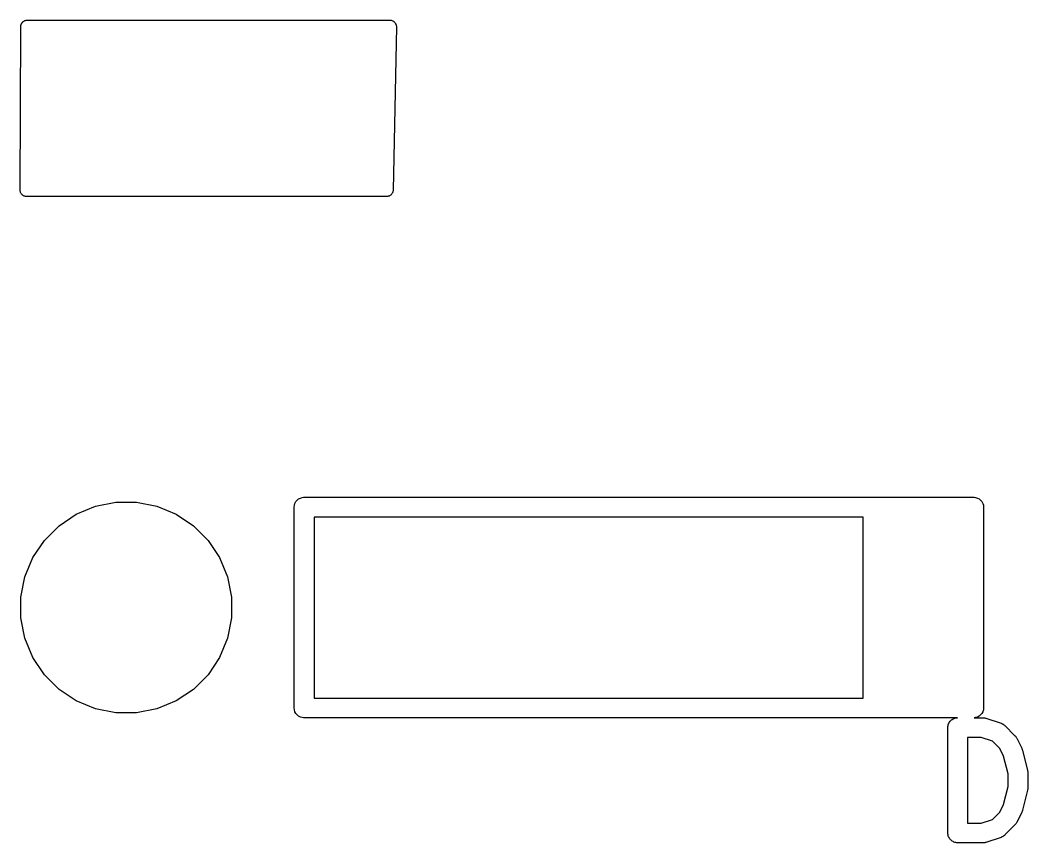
# Model space of a CAD drawing. Extents: x -13 to 127, y -89 to 15.
# Drawn here: x -4.71 to 2.94, y -85.79 to -79.54 of the extents above; entities that cross this region are included whole.
import ezdxf

# ---------------------------------------------------------------- set-up
doc = ezdxf.new("R2010")
doc.units = 0
doc.layers.add('BLACK', color=7, linetype='CONTINUOUS')

msp = doc.modelspace()

# ---------------------------------------------------------------- linework, layer by layer
at = {"layer": 'BLACK', "linetype": 'CONTINUOUS'}
for p, q in [((-4.705, -80.8298), (-4.7, -79.5898)), ((-4.7, -79.5896), (-4.69999, -79.5891)), ((-4.7, -79.5897), (-4.7, -79.5896)), ((-4.7, -79.5898), (-4.7, -79.5897)), ((-4.7, -79.5897), (-4.7, -79.5897)), ((-4.69999, -79.5891), (-4.69946, -79.5845)), ((-4.69946, -79.5845), (-4.69898, -79.5799)), ((-4.69898, -79.5799), (-4.6989, -79.5797)), ((-4.6989, -79.5797), (-4.69886, -79.5794)), ((-4.69886, -79.5794), (-4.69746, -79.575)), ((-4.69746, -79.575), (-4.69609, -79.5706)), ((-4.69609, -79.5706), (-4.69596, -79.5704)), ((-4.69596, -79.5704), (-4.69588, -79.5701)), ((-4.69588, -79.5701), (-4.69365, -79.5661)), ((-4.69365, -79.5661), (-4.69145, -79.562)), ((-4.69145, -79.562), (-4.69128, -79.5618)), ((-4.69128, -79.5618), (-4.69114, -79.5616)), ((-4.69114, -79.5616), (-4.68817, -79.5581)), ((-4.68817, -79.5581), (-4.68523, -79.5545)), ((-4.68523, -79.5545), (-4.68502, -79.5543)), ((-4.68502, -79.5543), (-4.68484, -79.5541)), ((-4.68484, -79.5541), (-4.68126, -79.5513)), ((-4.68126, -79.5513), (-4.67767, -79.5484)), ((-4.67767, -79.5484), (-4.67742, -79.5482)), ((-4.67742, -79.5482), (-4.67721, -79.5481)), ((-4.67721, -79.5481), (-4.67315, -79.546)), ((-4.67315, -79.546), (-4.66905, -79.5438)), ((-4.66905, -79.5438), (-4.66879, -79.5437)), ((-4.66879, -79.5437), (-4.66854, -79.5436)), ((-4.66854, -79.5436), (-4.66418, -79.5423)), ((-4.66418, -79.5423), (-4.65971, -79.541)), ((-4.65971, -79.541), (-4.65943, -79.5409)), ((-4.65943, -79.5409), (-4.65917, -79.5408)), ((-4.65917, -79.5408), (-4.65463, -79.5405)), ((-4.65463, -79.5405), (-4.65, -79.54)), ((-4.65, -79.54), (-1.9, -79.54)), ((-1.9, -79.54), (-1.8993, -79.54)), ((-1.8993, -79.54), (-1.89898, -79.54)), ((-1.89898, -79.54), (-1.89864, -79.54)), ((-1.89864, -79.54), (-1.8941, -79.5406)), ((-1.8941, -79.5406), (-1.8896, -79.5411)), ((-1.8896, -79.5411), (-1.88929, -79.5412)), ((-1.88929, -79.5412), (-1.88896, -79.5412)), ((-1.88896, -79.5412), (-1.88465, -79.5427)), ((-1.88465, -79.5427), (-1.8803, -79.544)), ((-1.8803, -79.544), (-1.88001, -79.5442)), ((-1.88001, -79.5442), (-1.8797, -79.5443)), ((-1.8797, -79.5443), (-1.87574, -79.5465)), ((-1.87574, -79.5465), (-1.87175, -79.5487)), ((-1.85001, -79.591), (-1.87501, -80.831)), ((-1.87175, -79.5487), (-1.8715, -79.549)), ((-1.8715, -79.549), (-1.87121, -79.5491)), ((-1.87121, -79.5491), (-1.86773, -79.5521)), ((-1.86773, -79.5521), (-1.86428, -79.555)), ((-1.86428, -79.555), (-1.86407, -79.5553)), ((-1.86407, -79.5553), (-1.86382, -79.5555)), ((-1.86382, -79.5555), (-1.86099, -79.5591)), ((-1.86099, -79.5591), (-1.85816, -79.5626)), ((-1.85816, -79.5626), (-1.85801, -79.5629)), ((-1.85801, -79.5629), (-1.8578, -79.5632)), ((-1.8578, -79.5632), (-1.85574, -79.5673)), ((-1.85574, -79.5673), (-1.85364, -79.5713)), ((-1.85364, -79.5713), (-1.85355, -79.5716)), ((-1.85355, -79.5716), (-1.8534, -79.5719)), ((-1.8534, -79.5719), (-1.85216, -79.5763)), ((-1.85216, -79.5763), (-1.85089, -79.5806)), ((-1.85089, -79.5806), (-1.85086, -79.581)), ((-1.85086, -79.581), (-1.85077, -79.5813)), ((-1.85077, -79.5813), (-1.85041, -79.5858)), ((-1.85041, -79.5858), (-1.85, -79.5903)), ((-1.85, -79.5903), (-1.85004, -79.5907)), ((-1.85004, -79.5907), (-1.85001, -79.591)), ((-4.70453, -80.8348), (-4.705, -80.8298)), ((-4.70411, -80.8394), (-4.70453, -80.8348)), ((-4.70409, -80.8394), (-4.70411, -80.8394)), ((-4.70409, -80.8395), (-4.70409, -80.8394)), ((-4.70269, -80.8442), (-4.70409, -80.8395)), ((-4.70136, -80.8487), (-4.70269, -80.8442)), ((-4.70132, -80.8488), (-4.70136, -80.8487)), ((-4.7013, -80.8489), (-4.70132, -80.8488)), ((-4.69907, -80.8531), (-4.7013, -80.8489)), ((-4.69684, -80.8574), (-4.69907, -80.8531)), ((-4.69679, -80.8574), (-4.69684, -80.8574)), ((-4.69676, -80.8575), (-4.69679, -80.8574)), ((-4.69361, -80.8614), (-4.69676, -80.8575)), ((-4.69072, -80.865), (-4.69361, -80.8614)), ((-4.69067, -80.865), (-4.69072, -80.865)), ((-4.69062, -80.8651), (-4.69067, -80.865)), ((-4.68677, -80.8683), (-4.69062, -80.8651)), ((-4.68325, -80.8713), (-4.68677, -80.8683)), ((-4.68318, -80.8713), (-4.68325, -80.8713)), ((-4.68313, -80.8713), (-4.68318, -80.8713)), ((-4.67894, -80.8736), (-4.68313, -80.8713)), ((-4.6747, -80.876), (-4.67894, -80.8736)), ((-4.67462, -80.876), (-4.6747, -80.876)), ((-4.67456, -80.876), (-4.67462, -80.876)), ((-4.67003, -80.8774), (-4.67456, -80.876)), ((-4.6654, -80.8789), (-4.67003, -80.8774)), ((-4.66532, -80.8789), (-4.6654, -80.8789)), ((-4.66525, -80.8789), (-4.66532, -80.8789)), ((-4.66036, -80.8795), (-4.66525, -80.8789)), ((-4.6557, -80.88), (-4.66036, -80.8795)), ((-4.65556, -80.88), (-4.6557, -80.88)), ((-4.65555, -80.88), (-4.65556, -80.88)), ((-4.65554, -80.88), (-4.65555, -80.88)), ((-4.655, -80.88), (-4.65554, -80.88)), ((-1.925, -80.88), (-4.655, -80.88)), ((-1.92081, -80.8796), (-1.925, -80.88)), ((-1.91662, -80.8793), (-1.92081, -80.8796)), ((-1.91597, -80.8791), (-1.91662, -80.8793)), ((-1.91529, -80.879), (-1.91597, -80.8791)), ((-1.91125, -80.8778), (-1.91529, -80.879)), ((-1.90721, -80.8767), (-1.91125, -80.8778)), ((-1.9066, -80.8764), (-1.90721, -80.8767)), ((-1.90595, -80.8762), (-1.9066, -80.8764)), ((-1.90222, -80.8742), (-1.90595, -80.8762)), ((-1.89847, -80.8724), (-1.90222, -80.8742)), ((-1.89793, -80.872), (-1.89847, -80.8724)), ((-1.89733, -80.8716), (-1.89793, -80.872)), ((-1.89406, -80.869), (-1.89733, -80.8716)), ((-1.89074, -80.8664), (-1.89406, -80.869)), ((-1.8903, -80.8659), (-1.89074, -80.8664)), ((-1.88977, -80.8655), (-1.8903, -80.8659)), ((-1.88708, -80.8622), (-1.88977, -80.8655)), ((-1.88432, -80.8591), (-1.88708, -80.8622)), ((-1.88398, -80.8585), (-1.88432, -80.8591)), ((-1.88355, -80.858), (-1.88398, -80.8585)), ((-1.88155, -80.8543), (-1.88355, -80.858)), ((-1.87945, -80.8506), (-1.88155, -80.8543)), ((-1.87923, -80.85), (-1.87945, -80.8506)), ((-1.87891, -80.8494), (-1.87923, -80.85)), ((-1.87767, -80.8454), (-1.87891, -80.8494)), ((-1.87631, -80.8414), (-1.87767, -80.8454)), ((-1.87622, -80.8407), (-1.87631, -80.8414)), ((-1.87602, -80.8401), (-1.87622, -80.8407)), ((-1.87558, -80.8359), (-1.87602, -80.8401)), ((-1.87503, -80.8317), (-1.87558, -80.8359)), ((-1.87501, -80.831), (-1.87503, -80.8317)), ((-2.61266, -83.1961), (-2.60329, -83.1847)), ((-2.60329, -83.1847), (-2.59187, -83.1753)), ((-2.59187, -83.1753), (-2.57884, -83.1684)), ((-2.57884, -83.1684), (-2.5647, -83.1641)), ((-2.5647, -83.1641), (-2.55367, -83.163)), ((-2.55367, -83.163), (-2.55, -83.1626)), ((-2.55, -83.1626), (-2.54632, -83.163)), ((-2.54632, -83.163), (1.76432, -83.163)), ((1.76432, -83.163), (1.768, -83.1626)), ((1.768, -83.1626), (1.77167, -83.163)), ((1.77167, -83.163), (1.89132, -83.163)), ((1.89132, -83.163), (1.895, -83.1626)), ((1.895, -83.1626), (1.89867, -83.163)), ((1.89867, -83.163), (2.01832, -83.163)), ((2.01832, -83.163), (2.022, -83.1626)), ((2.022, -83.1626), (2.02568, -83.163)), ((2.02568, -83.163), (2.14532, -83.163)), ((2.14532, -83.163), (2.149, -83.1626)), ((2.149, -83.1626), (2.15267, -83.163)), ((2.15267, -83.163), (2.27232, -83.163)), ((2.27232, -83.163), (2.276, -83.1626)), ((2.276, -83.1626), (2.27968, -83.163)), ((2.27968, -83.163), (2.39932, -83.163)), ((2.39932, -83.163), (2.403, -83.1626)), ((2.403, -83.1626), (2.40667, -83.163)), ((2.40667, -83.163), (2.52632, -83.163)), ((2.52632, -83.163), (2.53, -83.1626)), ((2.53, -83.1626), (2.53367, -83.163)), ((2.53367, -83.163), (2.5447, -83.1641)), ((2.5447, -83.1641), (2.55884, -83.1684)), ((2.55884, -83.1684), (2.57187, -83.1753)), ((2.57187, -83.1753), (2.58329, -83.1847)), ((2.58329, -83.1847), (2.59266, -83.1961)), ((-4.27894, -83.291), (-4.13335, -83.2307)), ((-4.13335, -83.2307), (-3.97879, -83.2)), ((-3.97879, -83.2), (-3.82121, -83.2)), ((-3.82121, -83.2), (-3.66665, -83.2307)), ((-3.66665, -83.2307), (-3.52106, -83.291)), ((-2.62536, -83.238), (-2.62391, -83.2233)), ((-2.625, -83.2417), (-2.62536, -83.238)), ((-2.625, -84.7583), (-2.625, -83.2417)), ((-2.62391, -83.2233), (-2.61963, -83.2092)), ((-2.61963, -83.2092), (-2.61266, -83.1961)), ((2.59266, -83.1961), (2.59963, -83.2092)), ((2.59963, -83.2092), (2.60391, -83.2233)), ((2.60391, -83.2233), (2.60536, -83.238)), ((2.60536, -83.238), (2.605, -83.2417)), ((2.605, -83.2417), (2.605, -84.7583)), ((-4.40997, -83.3786), (-4.27894, -83.291)), ((-3.52106, -83.291), (-3.39003, -83.3786)), ((-2.475, -83.313), (-2.475, -84.687)), ((1.693, -83.313), (-2.475, -83.313)), ((1.693, -84.687), (1.693, -83.313)), ((-4.5214, -83.49), (-4.40997, -83.3786)), ((-3.39003, -83.3786), (-3.2786, -83.49)), ((-4.60895, -83.6211), (-4.5214, -83.49)), ((-3.2786, -83.49), (-3.19105, -83.6211)), ((-4.66926, -83.7666), (-4.60895, -83.6211)), ((-3.19105, -83.6211), (-3.13074, -83.7666)), ((-4.7, -83.9212), (-4.66926, -83.7666)), ((-3.13074, -83.7666), (-3.1, -83.9212)), ((-4.7, -84.0788), (-4.7, -83.9212)), ((-3.1, -83.9212), (-3.1, -84.0788)), ((-4.66926, -84.2334), (-4.7, -84.0788)), ((-3.1, -84.0788), (-3.13074, -84.2334)), ((-4.60895, -84.3789), (-4.66926, -84.2334)), ((-3.13074, -84.2334), (-3.19105, -84.3789)), ((-4.5214, -84.51), (-4.60895, -84.3789)), ((-3.19105, -84.3789), (-3.2786, -84.51)), ((-4.40997, -84.6214), (-4.5214, -84.51)), ((-3.2786, -84.51), (-3.39003, -84.6214)), ((-4.27894, -84.709), (-4.40997, -84.6214)), ((-3.39003, -84.6214), (-3.52106, -84.709)), ((-4.13335, -84.7693), (-4.27894, -84.709)), ((-3.52106, -84.709), (-3.66665, -84.7693)), ((-2.475, -84.687), (1.693, -84.687)), ((-3.97879, -84.8), (-4.13335, -84.7693)), ((-3.82121, -84.8), (-3.97879, -84.8)), ((-3.66665, -84.7693), (-3.82121, -84.8)), ((-2.62536, -84.762), (-2.625, -84.7583)), ((-2.62391, -84.7767), (-2.62536, -84.762)), ((-2.61963, -84.7908), (-2.62391, -84.7767)), ((-2.61266, -84.8039), (-2.61963, -84.7908)), ((2.59963, -84.7908), (2.59266, -84.8039)), ((2.60391, -84.7767), (2.59963, -84.7908)), ((2.60536, -84.762), (2.60391, -84.7767)), ((2.605, -84.7583), (2.60536, -84.762)), ((-2.60329, -84.8153), (-2.61266, -84.8039)), ((-2.59187, -84.8247), (-2.60329, -84.8153)), ((-2.57884, -84.8316), (-2.59187, -84.8247)), ((-2.5647, -84.8359), (-2.57884, -84.8316)), ((-2.55588, -84.8368), (-2.5647, -84.8359)), ((-2.55463, -84.8369), (-2.55588, -84.8368)), ((-2.55367, -84.837), (-2.55463, -84.8369)), ((-2.55, -84.8374), (-2.55367, -84.837)), ((-2.54632, -84.837), (-2.55, -84.8374)), ((1.76432, -84.837), (-2.54632, -84.837)), ((1.768, -84.8374), (1.76432, -84.837)), ((1.77167, -84.837), (1.768, -84.8374)), ((1.89132, -84.837), (1.77167, -84.837)), ((1.895, -84.8374), (1.89132, -84.837)), ((1.89867, -84.837), (1.895, -84.8374)), ((2.01832, -84.837), (1.89867, -84.837)), ((2.022, -84.8374), (2.01832, -84.837)), ((2.02568, -84.837), (2.022, -84.8374)), ((2.14532, -84.837), (2.02568, -84.837)), ((2.149, -84.8374), (2.14532, -84.837)), ((2.15267, -84.837), (2.149, -84.8374)), ((2.27232, -84.837), (2.15267, -84.837)), ((2.276, -84.8374), (2.27232, -84.837)), ((2.27968, -84.837), (2.276, -84.8374)), ((2.39932, -84.837), (2.27968, -84.837)), ((2.34059, -84.8824), (2.344, -84.8761)), ((2.344, -84.8761), (2.34734, -84.87)), ((2.34734, -84.87), (2.34751, -84.8698)), ((2.34751, -84.8698), (2.34764, -84.8695)), ((2.34764, -84.8695), (2.35219, -84.8641)), ((2.35219, -84.8641), (2.35668, -84.8587)), ((2.35668, -84.8587), (2.35688, -84.8585)), ((2.35688, -84.8585), (2.35705, -84.8583)), ((2.35705, -84.8583), (2.36251, -84.8539)), ((2.36251, -84.8539), (2.36802, -84.8494)), ((2.36802, -84.8494), (2.36825, -84.8493)), ((2.36825, -84.8493), (2.36846, -84.8491)), ((2.36846, -84.8491), (2.3747, -84.8459)), ((2.3747, -84.8459), (2.38094, -84.8426)), ((2.38094, -84.8426), (2.38119, -84.8425)), ((2.38119, -84.8425), (2.38143, -84.8424)), ((2.38143, -84.8424), (2.38821, -84.8404)), ((2.38821, -84.8404), (2.39495, -84.8383)), ((2.39495, -84.8383), (2.39522, -84.8383)), ((2.39522, -84.8383), (2.39547, -84.8382)), ((2.39547, -84.8382), (2.40249, -84.8376)), ((2.403, -84.8374), (2.39932, -84.837)), ((2.40249, -84.8376), (2.40854, -84.837)), ((2.40667, -84.837), (2.403, -84.8374)), ((2.40854, -84.837), (2.40667, -84.837)), ((2.53588, -84.8368), (2.53465, -84.8369)), ((2.53465, -84.8369), (2.6, -84.8369)), ((2.5447, -84.8359), (2.53588, -84.8368)), ((2.55884, -84.8316), (2.5447, -84.8359)), ((2.57187, -84.8247), (2.55884, -84.8316)), ((2.58329, -84.8153), (2.57187, -84.8247)), ((2.59266, -84.8039), (2.58329, -84.8153)), ((2.6, -84.8369), (2.60105, -84.8369)), ((2.60105, -84.8369), (2.60524, -84.8374)), ((2.60524, -84.8374), (2.60945, -84.8375)), ((2.60945, -84.8375), (2.61249, -84.8382)), ((2.61249, -84.8382), (2.61559, -84.8385)), ((2.61559, -84.8385), (2.61961, -84.8398)), ((2.61961, -84.8398), (2.62372, -84.8408)), ((2.62372, -84.8408), (2.738, -84.8788)), ((2.33452, -84.9119), (2.33453, -84.9114)), ((2.33453, -84.9114), (2.33452, -84.9114)), ((2.33452, -84.9114), (2.33453, -84.9114)), ((2.33452, -85.7119), (2.33452, -84.9119)), ((2.33453, -84.9109), (2.33532, -84.9038)), ((2.33453, -84.9114), (2.33453, -84.9109)), ((2.33532, -84.9038), (2.33605, -84.8968)), ((2.33605, -84.8968), (2.33613, -84.8966)), ((2.33613, -84.8966), (2.33616, -84.8963)), ((2.33616, -84.8963), (2.33829, -84.8896)), ((2.33829, -84.8896), (2.34038, -84.8828)), ((2.34038, -84.8828), (2.34051, -84.8826)), ((2.34051, -84.8826), (2.34059, -84.8824)), ((2.738, -84.8788), (2.73899, -84.8792)), ((2.73899, -84.8792), (2.74099, -84.8801)), ((2.74099, -84.8801), (2.74311, -84.8808)), ((2.74311, -84.8808), (2.74764, -84.8832)), ((2.74764, -84.8832), (2.75228, -84.8853)), ((2.75228, -84.8853), (2.75405, -84.8866)), ((2.75405, -84.8866), (2.75601, -84.8877)), ((2.75601, -84.8877), (2.75998, -84.8909)), ((2.75998, -84.8909), (2.76411, -84.8939)), ((2.76411, -84.8939), (2.76561, -84.8956)), ((2.76561, -84.8956), (2.76732, -84.897)), ((2.76732, -84.897), (2.84351, -84.9732)), ((2.48452, -84.9869), (2.48452, -85.6369)), ((2.58783, -84.9869), (2.48452, -84.9869)), ((2.67377, -85.0156), (2.58783, -84.9869)), ((2.72884, -85.0706), (2.67377, -85.0156)), ((2.84351, -84.9732), (2.84424, -84.9739)), ((2.84424, -84.9739), (2.84687, -84.9772)), ((2.84687, -84.9772), (2.84977, -84.9803)), ((2.84977, -84.9803), (2.85143, -84.9829)), ((2.85143, -84.9829), (2.85338, -84.9853)), ((2.85338, -84.9853), (2.85531, -84.9891)), ((2.85531, -84.9891), (2.85756, -84.9926)), ((2.85756, -84.9926), (2.89565, -85.0688)), ((2.75781, -85.1286), (2.72884, -85.0706)), ((2.89565, -85.0688), (2.89611, -85.0698)), ((2.89611, -85.0698), (2.89623, -85.0701)), ((2.89623, -85.0701), (2.89641, -85.0704)), ((2.89641, -85.0704), (2.89878, -85.077)), ((2.89878, -85.077), (2.90116, -85.0835)), ((2.90116, -85.0835), (2.90121, -85.0839)), ((2.90121, -85.0839), (2.90133, -85.0842)), ((2.90133, -85.0842), (2.93943, -85.2366)), ((2.79167, -85.264), (2.75781, -85.1286)), ((2.93943, -85.2366), (2.93967, -85.2376)), ((2.93967, -85.2376), (2.93985, -85.2389)), ((2.93985, -85.2389), (2.94024, -85.2402)), ((2.94024, -85.2402), (2.94082, -85.2462)), ((2.94082, -85.2462), (2.94162, -85.2521)), ((2.94162, -85.2521), (2.94154, -85.2534)), ((2.94154, -85.2534), (2.94167, -85.2548)), ((2.94167, -85.2548), (2.94167, -85.369)), ((2.79167, -85.3598), (2.79167, -85.264)), ((2.75781, -85.4953), (2.79167, -85.3598)), ((2.93943, -85.3872), (2.90133, -85.5396)), ((2.93962, -85.3859), (2.93943, -85.3872)), ((2.94003, -85.3846), (2.93962, -85.3859)), ((2.94069, -85.3787), (2.94003, -85.3846)), ((2.94157, -85.3728), (2.94069, -85.3787)), ((2.94166, -85.3701), (2.94151, -85.3714)), ((2.94151, -85.3714), (2.94157, -85.3728)), ((2.94167, -85.369), (2.94166, -85.3701)), ((2.67377, -85.6083), (2.72884, -85.5532)), ((2.72884, -85.5532), (2.75781, -85.4953)), ((2.89565, -85.555), (2.85756, -85.6312)), ((2.89578, -85.5546), (2.89565, -85.555)), ((2.89596, -85.5543), (2.89578, -85.5546)), ((2.89839, -85.5478), (2.89596, -85.5543)), ((2.90089, -85.5413), (2.89839, -85.5478)), ((2.90095, -85.541), (2.90089, -85.5413)), ((2.90107, -85.5406), (2.90095, -85.541)), ((2.90133, -85.5396), (2.90107, -85.5406)), ((2.48452, -85.6369), (2.58783, -85.6369)), ((2.58783, -85.6369), (2.67377, -85.6083)), ((2.85082, -85.6418), (2.84912, -85.6444)), ((2.8528, -85.6393), (2.85082, -85.6418)), ((2.85479, -85.6356), (2.8528, -85.6393)), ((2.85708, -85.6321), (2.85479, -85.6356)), ((2.85756, -85.6312), (2.85708, -85.6321)), ((2.33521, -85.7189), (2.33452, -85.7119)), ((2.33585, -85.726), (2.33521, -85.7189)), ((2.84351, -85.6507), (2.76732, -85.7268)), ((2.84618, -85.6474), (2.84351, -85.6507)), ((2.84912, -85.6444), (2.84618, -85.6474)), ((2.33593, -85.7262), (2.33585, -85.726)), ((2.33595, -85.7265), (2.33593, -85.7262)), ((2.33799, -85.7332), (2.33595, -85.7265)), ((2.33998, -85.74), (2.33799, -85.7332)), ((2.34011, -85.7402), (2.33998, -85.74)), ((2.34018, -85.7405), (2.34011, -85.7402)), ((2.3435, -85.7467), (2.34018, -85.7405)), ((2.34677, -85.753), (2.3435, -85.7467)), ((2.34693, -85.7532), (2.34677, -85.753)), ((2.34705, -85.7534), (2.34693, -85.7532)), ((2.35155, -85.7589), (2.34705, -85.7534)), ((2.35594, -85.7644), (2.35155, -85.7589)), ((2.35614, -85.7645), (2.35594, -85.7644)), ((2.3563, -85.7648), (2.35614, -85.7645)), ((2.36173, -85.7692), (2.3563, -85.7648)), ((2.36715, -85.7738), (2.36173, -85.7692)), ((2.36738, -85.7739), (2.36715, -85.7738)), ((2.36758, -85.7741), (2.36738, -85.7739)), ((2.37377, -85.7774), (2.36758, -85.7741)), ((2.37998, -85.7808), (2.37377, -85.7774)), ((2.38023, -85.7809), (2.37998, -85.7808)), ((2.38046, -85.781), (2.38023, -85.7809)), ((2.38724, -85.7831), (2.38046, -85.781)), ((2.39393, -85.7853), (2.38724, -85.7831)), ((2.39419, -85.7853), (2.39393, -85.7853)), ((2.39444, -85.7854), (2.39419, -85.7853)), ((2.40143, -85.7861), (2.39444, -85.7854)), ((2.40848, -85.7869), (2.40143, -85.7861)), ((2.40898, -85.7869), (2.40848, -85.7869)), ((2.409, -85.7869), (2.40898, -85.7869)), ((2.40901, -85.7869), (2.409, -85.7869)), ((2.40952, -85.7869), (2.40901, -85.7869)), ((2.6, -85.7869), (2.40952, -85.7869)), ((2.6042, -85.7865), (2.6, -85.7869)), ((2.60841, -85.7864), (2.6042, -85.7865)), ((2.61145, -85.7858), (2.60841, -85.7864)), ((2.61457, -85.7855), (2.61145, -85.7858)), ((2.6186, -85.7843), (2.61457, -85.7855)), ((2.62272, -85.7834), (2.6186, -85.7843)), ((2.62372, -85.7831), (2.62272, -85.7834)), ((2.738, -85.745), (2.62372, -85.7831)), ((2.74001, -85.7441), (2.738, -85.745)), ((2.74214, -85.7434), (2.74001, -85.7441)), ((2.74668, -85.7411), (2.74214, -85.7434)), ((2.75137, -85.739), (2.74668, -85.7411)), ((2.75318, -85.7377), (2.75137, -85.739)), ((2.75513, -85.7367), (2.75318, -85.7377)), ((2.75913, -85.7335), (2.75513, -85.7367)), ((2.76333, -85.7306), (2.75913, -85.7335)), ((2.76485, -85.729), (2.76333, -85.7306)), ((2.76657, -85.7276), (2.76485, -85.729)), ((2.76732, -85.7268), (2.76657, -85.7276))]:
    msp.add_line(p, q, dxfattribs=at)

doc.saveas('drawing.dxf')
